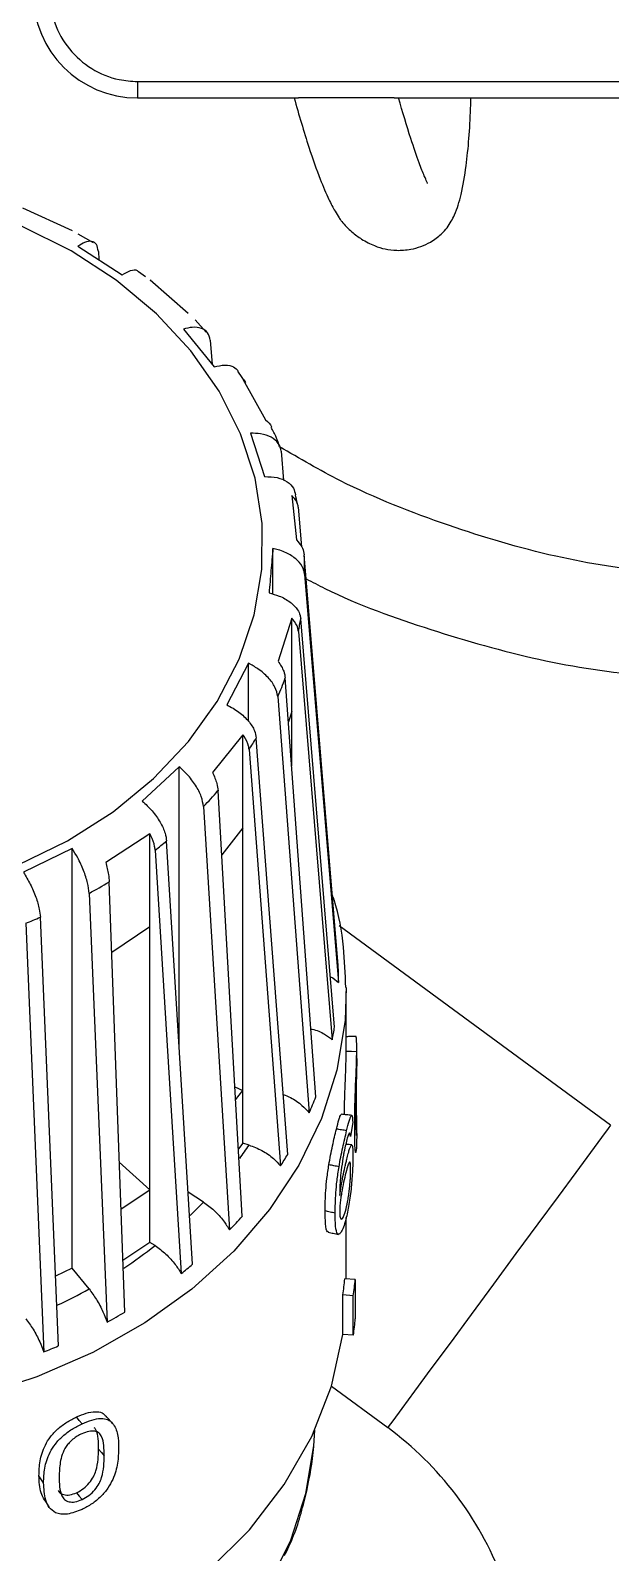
# Model space of a CAD drawing. Extents: x 150 to 4150, y 50 to 2920.
# Drawn here: x 898 to 967.4, y 1473.3 to 1655.8 of the extents above; entities that cross this region are included whole.
import ezdxf

# ---------------------------------------------------------------- set-up
doc = ezdxf.new("R2010")
doc.units = 0
doc.header["$LTSCALE"] = 10
doc.linetypes.add('SLD-KATı', pattern=[0])
doc.layers.get('0').update_dxf_attribs({"linetype": 'CONTINUOUS'})

msp = doc.modelspace()

# ---------------------------------------------------------------- linework, layer by layer
at = {"color": 7, "linetype": 'SLD-KATı'}
for p, q in [((910.78, 1649.64), (1130.78, 1649.64)), ((910.78, 1649.64), (910.78, 1647.67)), ((910.78, 1647.67), (930.05, 1647.67)), ((941.51, 1647.67), (930.05, 1647.67)), ((941.51, 1647.67), (984.52, 1647.67)), ((896.99, 1634.49), (902.96, 1631.78)), ((905.52, 1630.3), (903.69, 1631.32)), ((903.65, 1629.91), (908.95, 1626.48)), ((906.09, 1629.28), (906.14, 1628.3)), ((911.72, 1626.23), (910.88, 1626.82)), ((912.29, 1625.86), (916.84, 1621.85)), ((919.01, 1619.58), (917.69, 1621.06)), ((916.27, 1619.97), (919.94, 1615.43)), ((919.49, 1618.64), (919.7, 1615.73)), ((923.76, 1613.51), (922.79, 1614.91)), ((923.4, 1613.97), (926.09, 1609.08)), ((924.31, 1607.48), (926, 1602.28)), ((928, 1605.31), (928.28, 1601.83)), ((929.24, 1600), (929.81, 1594.7)), ((930.02, 1598.6), (930.41, 1593.85)), ((926.99, 1588.19), (926.99, 1593.67)), ((934.82, 1543.68), (930.74, 1592.92)), ((930.78, 1590.58), (934.83, 1541.64)), ((929.24, 1585.31), (927.62, 1580.14)), ((929.24, 1574.14), (929.24, 1585.31)), ((930.04, 1583.72), (934.1, 1534.78)), ((934.37, 1536.3), (930.32, 1585.23)), ((924.05, 1579.9), (921.48, 1574.92)), ((924.05, 1572.98), (924.05, 1579.9)), ((932.14, 1527.95), (928.47, 1578.14)), ((927.57, 1575.91), (931.34, 1526.01)), ((929.24, 1574.14), (928.85, 1572.88)), ((929.24, 1567.6), (929.24, 1574.14)), ((923.39, 1571.34), (919.75, 1566.82)), ((923.39, 1560.17), (923.39, 1571.34)), ((928.77, 1521.03), (925, 1570.93)), ((924.14, 1569.56), (927.91, 1519.65)), ((915.77, 1567.5), (911.34, 1563.39)), ((915.77, 1534.05), (915.77, 1567.5)), ((923.33, 1513.63), (920.42, 1564.63)), ((918.68, 1562.72), (921.8, 1511.97)), ((923.39, 1560.17), (920.86, 1556.95)), ((923.39, 1528.68), (923.39, 1560.17)), ((912.27, 1559.46), (906.97, 1556.04)), ((912.27, 1548.29), (912.27, 1559.46)), ((917.38, 1507.86), (914.26, 1558.61)), ((902.96, 1557.7), (897.12, 1554.85)), ((902.96, 1507.4), (902.96, 1557.7)), ((912.89, 1557.51), (916.01, 1506.75)), ((909.25, 1502.13), (907.39, 1553.71)), ((904.98, 1552.31), (907.14, 1500.92)), ((901.3, 1498.07), (899.14, 1549.46)), ((897.39, 1548.74), (899.56, 1497.34)), ((912.27, 1548.29), (907.7, 1545.24)), ((912.27, 1516.79), (912.27, 1548.29)), ((967.42, 1524.52), (934.94, 1548.44)), ((935.78, 1541.03), (935.63, 1537.08)), ((935.78, 1533.7), (935.78, 1540.55)), ((935.78, 1533.35), (935.78, 1533.7)), ((937.03, 1532.51), (937.03, 1533.74)), ((937.03, 1532.51), (937.03, 1532.16)), ((922.45, 1529.12), (923.39, 1528.68)), ((922.53, 1527.58), (923.39, 1528.68)), ((923.39, 1522.38), (923.39, 1528.68)), ((936.55, 1524.9), (936.27, 1523.16)), ((937.03, 1523.49), (937.03, 1524.72)), ((937.03, 1523.53), (937.03, 1523.1)), ((923.39, 1522.38), (922.87, 1521.71)), ((924.13, 1522.15), (923.39, 1522.38)), ((908.6, 1520.11), (912.27, 1516.79)), ((908.81, 1514.49), (912.27, 1516.79)), ((912.27, 1510.49), (912.27, 1516.79)), ((918.68, 1515.31), (916.85, 1516.5)), ((935.78, 1506.11), (935.78, 1513.45)), ((912.27, 1510.49), (909.03, 1508.33)), ((912.88, 1510.1), (912.27, 1510.49)), ((902.96, 1507.4), (900.95, 1506.42)), ((904.98, 1504.91), (902.96, 1507.4)), ((936.85, 1506.05), (935.61, 1506.12)), ((936.85, 1506.05), (936.85, 1501.33)), ((935.38, 1499.46), (935.38, 1504.19)), ((936.62, 1504.08), (935.38, 1504.19)), ((936.62, 1499.36), (936.62, 1504.08)), ((936.62, 1499.36), (935.38, 1499.46)), ((934, 1493.25), (940.74, 1488.28)), ((931.89, 1486.09), (932.01, 1487.99)), ((899.53, 1481.65), (898.97, 1482.52))]:
    msp.add_line(p, q, dxfattribs=at)
at = {"color": 7, "linetype": 'SLD-KATı', "flags": 128}
for points in [[(925.67, 1591.15), (925.7, 1596.64), (924.85, 1602.08), (923.12, 1607.4), (920.55, 1612.52), (917.18, 1617.34), (913.05, 1621.79), (908.24, 1625.81), (902.82, 1629.33), (896.87, 1632.29), (890.49, 1634.65), (883.78, 1636.37), (876.84, 1637.42), (869.8, 1637.79), (862.74, 1637.47), (855.79, 1636.47), (849.06, 1634.8), (842.66, 1632.49), (836.67, 1629.57), (831.21, 1626.09), (826.35, 1622.11), (822.17, 1617.68), (818.73, 1612.89), (816.1, 1607.8), (814.31, 1602.49), (813.39, 1597.05), (813.36, 1591.56), (814.21, 1586.11), (815.94, 1580.79), (818.51, 1575.68), (821.88, 1570.86), (826.01, 1566.4), (830.82, 1562.38), (836.25, 1558.87), (842.19, 1555.91), (848.57, 1553.55), (855.28, 1551.83), (862.22, 1550.77), (869.27, 1550.4), (876.32, 1550.72), (883.27, 1551.72), (890, 1553.39), (896.4, 1555.71), (902.39, 1558.63), (907.85, 1562.1), (912.71, 1566.09), (916.89, 1570.51), (920.33, 1575.31), (922.96, 1580.4), (924.75, 1585.71), (925.67, 1591.15)], [(937.03, 1533.34), (936.4, 1533.35), (935.78, 1533.35)], [(900.68, 1459.7), (907.06, 1462.72), (913.46, 1466.6), (919.2, 1471.06), (924.19, 1476.04), (928.36, 1481.45), (931.64, 1487.21), (934, 1493.25), (935.38, 1499.46)], [(904.13, 1488.73), (903.81, 1489.14), (903.49, 1489.56)], [(906.1, 1485.71), (906.45, 1485.31), (906.79, 1484.91)], [(903.49, 1480.48), (903.81, 1480.07), (904.13, 1479.65)]]:
    msp.add_lwpolyline(points, dxfattribs=at)
at = {"color": 8, "linetype": 'SLD-KATı', "flags": 128}
for points in [[(935.63, 1537.08), (934.66, 1531.14), (932.82, 1525.33), (930.11, 1519.73), (926.59, 1514.41), (922.3, 1509.44), (917.29, 1504.89), (911.64, 1500.83), (905.42, 1497.3), (898.71, 1494.36), (891.61, 1492.04), (884.2, 1490.38), (876.61, 1489.39), (868.91, 1489.1), (861.22, 1489.5), (853.65, 1490.6), (846.29, 1492.37), (839.24, 1494.79), (832.61, 1497.83), (826.47, 1501.45), (820.92, 1505.59), (816.02, 1510.21), (811.85, 1515.24), (808.46, 1520.61), (805.89, 1526.26), (804.18, 1532.09), (803.36, 1538.04), (803.28, 1540.17)], [(967.42, 1524.52), (967.15, 1524.15), (966.34, 1523.05), (965.03, 1521.27), (963.27, 1518.88), (961.14, 1515.99), (958.72, 1512.69), (956.1, 1509.14), (953.41, 1505.48), (950.74, 1501.86), (948.21, 1498.42), (945.92, 1495.31), (943.96, 1492.65), (942.42, 1490.56), (941.36, 1489.11), (940.81, 1488.37), (940.74, 1488.28)], [(813.21, 1468.32), (813.69, 1467.56), (817.41, 1462.58), (821.85, 1457.98), (826.96, 1453.82), (832.68, 1450.16), (838.9, 1447.05), (845.56, 1444.54), (852.56, 1442.65), (859.79, 1441.42), (867.16, 1440.86), (874.57, 1440.98), (881.9, 1441.79), (889.06, 1443.26), (895.94, 1445.37), (902.46, 1448.11), (908.51, 1451.42), (914.01, 1455.27), (918.89, 1459.59), (923.08, 1464.34), (926.52, 1469.43), (929.15, 1474.81), (930.95, 1480.38), (931.89, 1486.09)]]:
    msp.add_lwpolyline(points, dxfattribs=at)
at = {"color": 7, "linetype": 'SLD-KATı'}
for centre, radius, start, end in [((910.78, 1660.17), 12.5, 180, 270), ((893.06, 1591.02), 37.73, 12.2422, 13.9366), ((893.82, 1591.11), 36.97, 359.1755, 2.8001), ((893.22, 1591.18), 37.58, 348.5411, 350.8927), ((890.73, 1591.92), 40.18, 336.5141, 339.9436), ((887.08, 1593.81), 44.28, 326.7949, 328.8995), ((882.82, 1597.08), 49.66, 316.2263, 319.2049), ((878.56, 1601.62), 55.9, 307.8862, 309.6892), ((874.74, 1607.2), 62.66, 298.8519, 301.4015), ((871.99, 1612.79), 68.9, 291.636, 293.2035), ((895.36, 1542.39), 39.48, 358.9195, 1.8766), ((894.64, 1542.49), 40.21, 348.9463, 351.1424), ((891.93, 1543.33), 43.05, 336.2768, 339.07), ((888.63, 1545.02), 46.76, 327.1451, 329.1354), ((883.35, 1549.07), 53.43, 316.0248, 318.4424), ((879.23, 1553.51), 59.49, 308.1932, 309.8851), ((895.59, 1509.85), 40.19, 351.8999, 354.6755), ((895.83, 1509.88), 41.2, 351.9075, 354.6662), ((874.85, 1559.96), 67.29, 298.6761, 300.7488), ((895.84, 1505.16), 41.2, 351.9074, 354.6663), ((872.27, 1565.22), 73.15, 291.9027, 293.3775), ((917.03, 1456.07), 40, 20.8163, 53.6396)]:
    msp.add_arc(centre, radius, start, end, dxfattribs=at)
at = {"color": 8, "linetype": 'SLD-KATı'}
for centre, radius, start, end in [((886.23, 1546.96), 45.3, 324.2991, 326.7896), ((883.57, 1548.85), 48.56, 313.6469, 316.3058), ((877.08, 1556.15), 58.33, 303.3208, 307.8642), ((873.48, 1562.09), 65.29, 295.058, 298.8413)]:
    msp.add_arc(centre, radius, start, end, dxfattribs=at)
at = {"color": 7, "linetype": 'SLD-KATı'}
for points, knots in [([(900.31, 1660.17), (900.42, 1658.98), (900.65, 1656.59), (902.47, 1653.42), (905.17, 1651.04), (908.12, 1649.81), (910.04, 1649.68), (910.78, 1649.64)], [0, 0, 0, 0, 0.21762, 0.435298, 0.651939, 0.865735, 1, 1, 1, 1]), ([(929.53, 1647.67), (930.11, 1645.64), (931.14, 1642.09), (932.54, 1638.14), (933.58, 1635.68), (934.32, 1634.25), (934.78, 1633.5), (935.01, 1633.16), (935.13, 1633), (935.55, 1632.46), (936.39, 1631.61), (937.74, 1630.62), (939.51, 1629.73), (941.28, 1629.32), (943.75, 1629.48), (945.71, 1630.19), (947.19, 1631.31), (948.09, 1632.37), (948.9, 1633.84), (949.62, 1636.2), (950.29, 1640.34), (950.62, 1644.22), (950.69, 1647.26), (950.7, 1647.67)], [0, 0, 0, 0, 0.108329, 0.189746, 0.249935, 0.291742, 0.316188, 0.32201, 0.323784, 0.326778, 0.354639, 0.37977, 0.413001, 0.469108, 0.49943, 0.542062, 0.5721, 0.598652, 0.652031, 0.727466, 0.818486, 0.975387, 1, 1, 1, 1]), ([(930.98, 1590.03), (931.73, 1589.64), (936.48, 1587.13), (945.82, 1583.85), (958.7, 1580.12), (970.63, 1578.29), (981.03, 1578), (988.73, 1578.73), (994.79, 1579.98), (999.52, 1581.4), (1003.93, 1583.17), (1008.36, 1585.46), (1013.04, 1588.55), (1018.09, 1592.98), (1023.21, 1599.11), (1027.93, 1607.38), (1031.22, 1616.66), (1033.22, 1626.52), (1034.21, 1636.73), (1034.04, 1644.04), (1033.95, 1647.96)], [0, 0, 0, 0, 0.016945, 0.108349, 0.198661, 0.28721, 0.350656, 0.407586, 0.442217, 0.474386, 0.506262, 0.536592, 0.573479, 0.617303, 0.668833, 0.729571, 0.802065, 0.858849, 0.924204, 1, 1, 1, 1]), ([(945.51, 1637.41), (945.51, 1637.41), (945.57, 1637.39), (945.4, 1637.65), (945.12, 1638.33), (944.45, 1639.98), (943.43, 1642.97), (942.53, 1645.97), (942.03, 1647.67)], [0, 0, 0, 0, 0.003523, 0.098166, 0.23723, 0.426659, 0.676061, 1, 1, 1, 1]), ([(1021.47, 1647.38), (1021.55, 1643.35), (1021.7, 1636.07), (1020.52, 1626.21), (1018.62, 1618.38), (1016.23, 1612.24), (1013.58, 1607.46), (1010.52, 1603.31), (1007.12, 1599.87), (1003.58, 1597.23), (1000.67, 1595.53), (997.44, 1593.98), (993.27, 1592.47), (987.51, 1591.18), (980.66, 1590.53), (971.61, 1590.77), (960.47, 1592.52), (947.77, 1596.34), (936.64, 1600.68), (930.2, 1604.44), (927.8, 1605.84)], [0, 0, 0, 0, 0.086092, 0.155678, 0.212286, 0.258779, 0.297566, 0.330435, 0.371172, 0.403526, 0.42822, 0.446237, 0.483851, 0.527687, 0.578946, 0.638681, 0.731761, 0.832356, 0.937496, 1, 1, 1, 1]), ([(906.09, 1629.28), (906.03, 1629.59), (905.93, 1630.19), (905.32, 1630.54), (904.54, 1630.45), (903.92, 1630.08), (903.65, 1629.91)], [0, 0, 0, 0, 0.2637553, 0.5275927, 0.7916282, 1, 1, 1, 1]), ([(908.95, 1626.48), (909.29, 1626.67), (909.96, 1627.06), (910.63, 1627.12), (910.84, 1626.89), (910.89, 1626.83)], [0, 0, 0, 0, 0.429461, 0.85913, 1, 1, 1, 1]), ([(912.41, 1625.75), (912.4, 1625.76), (912.38, 1625.82), (912.32, 1625.84), (912.29, 1625.86)], [0, 0, 0, 0, 0.25618, 1, 1, 1, 1]), ([(919.49, 1618.64), (919.42, 1618.96), (919.27, 1619.59), (918.48, 1620.11), (917.44, 1620.25), (916.63, 1620.05), (916.27, 1619.97)], [0, 0, 0, 0, 0.26376, 0.527581, 0.791613, 1, 1, 1, 1]), ([(919.94, 1615.43), (920.39, 1615.53), (921.29, 1615.73), (922.31, 1615.53), (922.67, 1615.12), (922.83, 1614.94)], [0, 0, 0, 0, 0.356424, 0.712988, 1, 1, 1, 1]), ([(923.76, 1613.52), (923.7, 1613.65), (923.62, 1613.83), (923.45, 1613.94), (923.4, 1613.97)], [0, 0, 0, 0, 0.718283, 1, 1, 1, 1]), ([(928, 1605.31), (927.92, 1605.64), (927.75, 1606.31), (926.84, 1607.04), (925.65, 1607.45), (924.72, 1607.47), (924.31, 1607.48)], [0, 0, 0, 0, 0.263749, 0.52759, 0.791622, 1, 1, 1, 1]), ([(926.09, 1609.08), (926.41, 1608.82), (926.74, 1608.55), (926.84, 1608.2), (926.84, 1608.19)], [0, 0, 0, 0, 0.957899, 1, 1, 1, 1]), ([(927.8, 1605.84), (927.68, 1606.23), (927.42, 1607.03), (927, 1607.77), (926.78, 1608.16)], [0, 0, 0, 0, 0.481024, 1, 1, 1, 1]), ([(926, 1602.28), (926.52, 1602.26), (927.55, 1602.23), (928.76, 1601.71), (929.5, 1600.98), (929.63, 1600.37), (929.68, 1600.11)], [0, 0, 0, 0, 0.264596, 0.529287, 0.793681, 1, 1, 1, 1]), ([(930.02, 1598.6), (930.01, 1598.73), (929.94, 1599.2), (929.63, 1599.67), (929.29, 1599.96), (929.24, 1600)], [0, 0, 0, 0, 0.242333, 0.882133, 1, 1, 1, 1]), ([(929.81, 1594.7), (930.1, 1594.37), (930.59, 1593.79), (930.7, 1593.17), (930.74, 1592.92)], [0, 0, 0, 0, 0.583353, 1, 1, 1, 1]), ([(926.99, 1593.67), (926.92, 1592.79), (926.76, 1591.02), (926.61, 1589.22), (926.53, 1588.33)], [0, 0, 0, 0, 0.500006, 1, 1, 1, 1]), ([(930.78, 1590.58), (930.76, 1590.72), (930.69, 1591.21), (930.21, 1592.04), (929.13, 1592.93), (927.96, 1593.44), (927.21, 1593.62), (926.99, 1593.67)], [0, 0, 0, 0, 0.102994, 0.366811, 0.630616, 0.894685, 1, 1, 1, 1]), ([(926.53, 1588.33), (926.94, 1588.22), (927.88, 1587.97), (929.12, 1587.27), (929.91, 1586.44), (930.25, 1585.73), (930.3, 1585.37), (930.32, 1585.23)], [0, 0, 0, 0, 0.20289, 0.467553, 0.731798, 0.897067, 1, 1, 1, 1]), ([(930.04, 1583.72), (930.02, 1583.85), (929.95, 1584.34), (929.64, 1584.88), (929.29, 1585.26), (929.24, 1585.31)], [0, 0, 0, 0, 0.242333, 0.882116, 1, 1, 1, 1]), ([(927.62, 1580.14), (927.88, 1579.74), (928.33, 1579.04), (928.43, 1578.4), (928.47, 1578.14)], [0, 0, 0, 0, 0.58338, 1, 1, 1, 1]), ([(927.57, 1575.91), (927.5, 1576.28), (927.34, 1577.03), (926.47, 1578.21), (925.33, 1579.21), (924.44, 1579.69), (924.05, 1579.9)], [0, 0, 0, 0, 0.26376, 0.527596, 0.791622, 1, 1, 1, 1]), ([(921.48, 1574.92), (921.97, 1574.65), (922.97, 1574.1), (924.12, 1572.99), (924.83, 1571.89), (924.95, 1571.22), (925, 1570.93)], [0, 0, 0, 0, 0.264606, 0.529305, 0.793682, 1, 1, 1, 1]), ([(924.14, 1569.56), (924.12, 1569.69), (924.06, 1570.2), (923.77, 1570.82), (923.44, 1571.27), (923.39, 1571.34)], [0, 0, 0, 0, 0.242325, 0.882085, 1, 1, 1, 1]), ([(918.68, 1562.72), (918.62, 1563.11), (918.49, 1563.9), (917.77, 1565.28), (916.83, 1566.53), (916.09, 1567.21), (915.77, 1567.5)], [0, 0, 0, 0, 0.263766, 0.527584, 0.791622, 1, 1, 1, 1]), ([(919.75, 1566.82), (919.96, 1566.36), (920.31, 1565.56), (920.39, 1564.9), (920.42, 1564.63)], [0, 0, 0, 0, 0.5833815, 1, 1, 1, 1]), ([(911.34, 1563.39), (911.75, 1563.01), (912.57, 1562.24), (913.53, 1560.86), (914.12, 1559.6), (914.22, 1558.91), (914.26, 1558.61)], [0, 0, 0, 0, 0.264583, 0.529287, 0.793664, 1, 1, 1, 1]), ([(912.89, 1557.51), (912.87, 1557.65), (912.82, 1558.17), (912.58, 1558.85), (912.31, 1559.38), (912.27, 1559.46)], [0, 0, 0, 0, 0.242325, 0.882097, 1, 1, 1, 1]), ([(904.98, 1552.31), (904.94, 1552.72), (904.85, 1553.54), (904.35, 1555.06), (903.69, 1556.51), (903.18, 1557.34), (902.96, 1557.7)], [0, 0, 0, 0, 0.263763, 0.527594, 0.791619, 1, 1, 1, 1]), ([(897.12, 1554.85), (897.4, 1554.38), (897.97, 1553.44), (898.63, 1551.87), (899.04, 1550.49), (899.11, 1549.78), (899.14, 1549.46)], [0, 0, 0, 0, 0.264586, 0.529288, 0.793663, 1, 1, 1, 1]), ([(906.97, 1556.04), (907.1, 1555.53), (907.32, 1554.67), (907.37, 1553.99), (907.39, 1553.71)], [0, 0, 0, 0, 0.583364, 1, 1, 1, 1]), ([(935.72, 1541.05), (935.66, 1542.66), (935.53, 1546.18), (934.9, 1549.9), (934.19, 1551.94), (934.12, 1552.14)], [0, 0, 0, 0, 0.4309611, 0.9446699, 1, 1, 1, 1]), ([(933.87, 1542.32), (933.88, 1542.32), (934.29, 1542.16), (934.56, 1541.9), (934.83, 1541.64)], [0, 0, 0, 0, 0.02575, 1, 1, 1, 1]), ([(931.55, 1536.06), (931.6, 1536.05), (932.2, 1535.96), (933.15, 1535.52), (933.81, 1535.01), (934.1, 1534.78)], [0, 0, 0, 0, 0.048445, 0.576928, 1, 1, 1, 1]), ([(936.96, 1535.18), (936.75, 1535.17), (936.36, 1535.16), (935.97, 1535.14), (935.78, 1535.14)], [0, 0, 0, 0, 0.528945, 1, 1, 1, 1]), ([(937.03, 1533.34), (937.03, 1533.68), (937.03, 1534.36), (937, 1535.04), (936.97, 1535.12), (936.96, 1535.16)], [0, 0, 0, 0, 0.34431, 0.687406, 1, 1, 1, 1]), ([(935.55, 1525.8), (935.55, 1525.89), (935.56, 1526.59), (935.59, 1527.83), (935.65, 1529.52), (935.71, 1530.9), (935.76, 1532.24), (935.77, 1532.98), (935.78, 1533.35)], [0, 0, 0, 0, 0.048005, 0.365423, 0.524281, 0.682742, 0.841203, 1, 1, 1, 1]), ([(936.79, 1524.15), (936.79, 1524.74), (936.79, 1525.93), (936.84, 1527.75), (936.9, 1529.47), (936.96, 1530.86), (937.01, 1532.22), (937.02, 1532.97), (937.03, 1533.34)], [0, 0, 0, 0, 0.248915, 0.497495, 0.622365, 0.747569, 0.873482, 1, 1, 1, 1]), ([(937.03, 1532.16), (937.03, 1532.07), (937.03, 1531.91), (937.02, 1531.54), (937.01, 1531.04), (936.99, 1530.4), (936.98, 1529.98), (936.98, 1529.78)], [0, 0, 0, 0, 0.125736, 0.251389, 0.50175, 0.751285, 1, 1, 1, 1]), ([(936.98, 1529.78), (936.97, 1529.37), (936.95, 1528.56), (936.93, 1527.22), (936.93, 1526.36), (936.93, 1525.78)], [0, 0, 0, 0, 0.2499094, 0.5000128, 1, 1, 1, 1]), ([(937.03, 1524.27), (937.03, 1524.55), (937.03, 1525.11), (937.02, 1526.12), (937, 1527.1), (936.98, 1528.78), (936.98, 1529.83), (936.98, 1530.66)], [0, 0, 0, 0, 0.126228, 0.251964, 0.377149, 0.50197, 1, 1, 1, 1]), ([(928.23, 1528.21), (928.53, 1528.1), (929.34, 1527.78), (930.45, 1526.98), (931.07, 1526.31), (931.34, 1526.01)], [0, 0, 0, 0, 0.2398188, 0.6605462, 1, 1, 1, 1]), ([(934.6, 1524.06), (934.7, 1524.47), (934.86, 1525.09), (935.02, 1525.6), (935.12, 1525.81), (935.16, 1525.82), (935.18, 1525.82)], [0, 0, 0, 0, 0.414633, 0.623721, 0.830354, 1, 1, 1, 1]), ([(936.43, 1525.71), (936.22, 1525.73), (935.8, 1525.77), (935.39, 1525.82), (935.18, 1525.84)], [0, 0, 0, 0, 0.49996, 1, 1, 1, 1]), ([(935.82, 1523.87), (935.93, 1524.29), (936.09, 1524.93), (936.26, 1525.45), (936.36, 1525.68), (936.44, 1525.73), (936.52, 1525.58), (936.54, 1525.17), (936.55, 1524.9)], [0, 0, 0, 0, 0.2517227, 0.3782034, 0.5030009, 0.6269045, 0.7524563, 1, 1, 1, 1]), ([(936.93, 1525.78), (936.93, 1524.97), (936.93, 1523.95), (936.97, 1523.26), (936.99, 1523.28), (937.02, 1523.56), (937.02, 1524.03), (937.03, 1524.27)], [0, 0, 0, 0, 0.497976, 0.622795, 0.747991, 0.873717, 1, 1, 1, 1]), ([(933.7, 1519.79), (933.76, 1520.17), (933.9, 1520.93), (934.21, 1522.46), (934.44, 1523.42), (934.6, 1524.06)], [0, 0, 0, 0, 0.2506583, 0.5011704, 1, 1, 1, 1]), ([(935.82, 1523.87), (935.62, 1523.9), (935.21, 1523.97), (934.8, 1524.03), (934.6, 1524.06)], [0, 0, 0, 0, 0.499963, 1, 1, 1, 1]), ([(934.91, 1519.55), (934.98, 1519.93), (935.11, 1520.7), (935.43, 1522.25), (935.67, 1523.22), (935.82, 1523.87)], [0, 0, 0, 0, 0.2493699, 0.4996493, 1, 1, 1, 1]), ([(936.15, 1523.62), (936.1, 1523.55), (936.01, 1523.4), (935.87, 1522.87), (935.8, 1522.6)], [0, 0, 0, 0, 0.498565, 1, 1, 1, 1]), ([(936.27, 1523.16), (936.26, 1523.29), (936.23, 1523.55), (936.18, 1523.59), (936.15, 1523.62)], [0, 0, 0, 0, 0.500071, 1, 1, 1, 1]), ([(936.9, 1521.24), (936.88, 1521.32), (936.84, 1521.47), (936.8, 1522.43), (936.79, 1523.47), (936.79, 1524.15)], [0, 0, 0, 0, 0.2503691, 0.500481, 1, 1, 1, 1]), ([(924.13, 1522.15), (924.66, 1521.95), (925.7, 1521.55), (927.03, 1520.63), (927.64, 1519.96), (927.91, 1519.65)], [0, 0, 0, 0, 0.3570646, 0.7141404, 1, 1, 1, 1]), ([(935.8, 1522.6), (935.74, 1522.35), (935.65, 1521.97), (935.52, 1521.4), (935.47, 1521.09), (935.44, 1520.94)], [0, 0, 0, 0, 0.5000337, 0.7501855, 1, 1, 1, 1]), ([(936.44, 1522.17), (936.23, 1522.19), (935.99, 1522.22), (935.75, 1522.24), (935.72, 1522.25)], [0, 0, 0, 0, 0.859965, 1, 1, 1, 1]), ([(935.84, 1520.45), (935.9, 1520.69), (936.03, 1521.18), (936.18, 1521.72), (936.31, 1522.05), (936.42, 1522.2), (936.49, 1522.15), (936.56, 1521.82), (936.57, 1521.25), (936.58, 1520.88)], [0, 0, 0, 0, 0.126304, 0.252376, 0.376773, 0.503367, 0.628167, 0.752551, 1, 1, 1, 1]), ([(937.03, 1523.1), (937.02, 1522.6), (937, 1521.85), (936.95, 1521.41), (936.92, 1521.27), (936.91, 1521.25), (936.9, 1521.24)], [0, 0, 0, 0, 0.500331, 0.750432, 0.875338, 1, 1, 1, 1]), ([(935.44, 1520.94), (935.36, 1520.46), (935.2, 1519.48), (935.01, 1517.72), (934.99, 1516.75), (934.99, 1516.1)], [0, 0, 0, 0, 0.250909, 0.500969, 1, 1, 1, 1]), ([(934.99, 1516.1), (935.04, 1516.48), (935.16, 1517.22), (935.38, 1518.39), (935.58, 1519.31), (935.73, 1519.99), (935.81, 1520.29), (935.84, 1520.45)], [0, 0, 0, 0, 0.2485219, 0.4979181, 0.7484561, 0.8741603, 1, 1, 1, 1]), ([(936.3, 1519.22), (936.3, 1519.48), (936.29, 1519.88), (936.23, 1520.11), (936.17, 1520.14), (936.09, 1520.02), (935.95, 1519.66), (935.82, 1519.17), (935.73, 1518.84)], [0, 0, 0, 0, 0.24772, 0.3752767, 0.4969414, 0.622771, 0.74816, 1, 1, 1, 1]), ([(936.58, 1520.88), (936.57, 1520.39), (936.55, 1519.41), (936.44, 1517.72), (936.29, 1516.32), (936.1, 1514.92), (935.91, 1514.04), (935.78, 1513.45)], [0, 0, 0, 0, 0.248005, 0.496759, 0.622255, 0.748277, 1, 1, 1, 1]), ([(933.24, 1514.25), (933.25, 1515.03), (933.27, 1516.2), (933.45, 1518.12), (933.61, 1519.24), (933.7, 1519.79)], [0, 0, 0, 0, 0.500171, 0.750344, 1, 1, 1, 1]), ([(934.91, 1519.55), (934.71, 1519.59), (934.3, 1519.67), (933.9, 1519.75), (933.7, 1519.79)], [0, 0, 0, 0, 0.500009, 1, 1, 1, 1]), ([(934.44, 1513.98), (934.46, 1514.76), (934.48, 1515.93), (934.65, 1517.87), (934.82, 1518.99), (934.91, 1519.55)], [0, 0, 0, 0, 0.49938, 0.749528, 1, 1, 1, 1]), ([(935.73, 1518.84), (935.64, 1518.47), (935.46, 1517.74), (935.25, 1516.62), (935.11, 1515.76), (935.01, 1514.95), (935, 1514.49), (934.99, 1514.18)], [0, 0, 0, 0, 0.251956, 0.502458, 0.626286, 0.752318, 1, 1, 1, 1]), ([(935.75, 1514.49), (935.84, 1514.87), (935.96, 1515.44), (936.1, 1516.34), (936.18, 1517.02), (936.24, 1517.67), (936.29, 1518.46), (936.3, 1518.92), (936.3, 1519.22)], [0, 0, 0, 0, 0.251502, 0.376411, 0.502702, 0.627596, 0.752047, 1, 1, 1, 1]), ([(918.68, 1515.31), (919.11, 1515), (919.97, 1514.37), (921.07, 1513.15), (921.57, 1512.34), (921.8, 1511.97)], [0, 0, 0, 0, 0.35626, 0.712542, 1, 1, 1, 1]), ([(934.99, 1514.18), (935, 1513.92), (935.02, 1513.41), (935.17, 1513.21), (935.33, 1513.33), (935.51, 1513.66), (935.65, 1514.16), (935.75, 1514.49)], [0, 0, 0, 0, 0.2485041, 0.4967458, 0.6234116, 0.7482106, 1, 1, 1, 1]), ([(933.63, 1511.74), (933.59, 1511.74), (933.41, 1511.73), (933.27, 1512.65), (933.25, 1513.72), (933.24, 1514.25)], [0, 0, 0, 0, 0.104347, 0.551196, 1, 1, 1, 1]), ([(934.44, 1513.98), (934.24, 1514.03), (933.84, 1514.12), (933.44, 1514.21), (933.24, 1514.25)], [0, 0, 0, 0, 0.50001, 1, 1, 1, 1]), ([(935.78, 1513.45), (935.69, 1513.12), (935.51, 1512.45), (935.22, 1511.77), (934.95, 1511.43), (934.65, 1511.45), (934.47, 1512.35), (934.45, 1513.44), (934.44, 1513.98)], [0, 0, 0, 0, 0.126521, 0.252677, 0.378299, 0.503277, 0.751337, 1, 1, 1, 1]), ([(933.62, 1511.7), (933.82, 1511.66), (934.22, 1511.57), (934.63, 1511.49), (934.83, 1511.45)], [0, 0, 0, 0, 0.500011, 1, 1, 1, 1]), ([(912.88, 1510.1), (913.32, 1509.78), (914.18, 1509.15), (915.28, 1507.93), (915.79, 1507.12), (916.01, 1506.75)], [0, 0, 0, 0, 0.357055, 0.714121, 1, 1, 1, 1]), ([(904.98, 1504.91), (905.28, 1504.5), (905.87, 1503.69), (906.63, 1502.25), (906.98, 1501.33), (907.14, 1500.92)], [0, 0, 0, 0, 0.356271, 0.712549, 1, 1, 1, 1]), ([(897.39, 1501.34), (897.69, 1500.93), (898.29, 1500.12), (899.05, 1498.68), (899.4, 1497.75), (899.56, 1497.34)], [0, 0, 0, 0, 0.357054, 0.714132, 1, 1, 1, 1]), ([(898.97, 1482.52), (899, 1483.1), (899.04, 1484.26), (899.5, 1485.86), (900.31, 1487.18), (901.2, 1488.14), (902.31, 1488.97), (903.1, 1489.36), (903.49, 1489.56)], [0, 0, 0, 0, 0.250528, 0.500418, 0.625482, 0.750232, 0.874978, 1, 1, 1, 1]), ([(903.49, 1489.56), (903.88, 1489.72), (904.66, 1490.05), (905.73, 1490.24), (906.56, 1490.12), (906.87, 1489.79), (907.01, 1489.64)], [0, 0, 0, 0, 0.2579697, 0.5156849, 0.772914, 1, 1, 1, 1]), ([(904.13, 1488.73), (904.53, 1488.89), (905.32, 1489.23), (906.41, 1489.43), (907.28, 1489.3), (907.99, 1488.64), (908.49, 1487.52), (908.51, 1486.39), (908.52, 1485.82)], [0, 0, 0, 0, 0.126503, 0.252555, 0.377657, 0.502455, 0.75111, 1, 1, 1, 1]), ([(907.74, 1488.83), (907.62, 1488.97), (907.38, 1489.24), (907.14, 1489.52), (907.02, 1489.65)], [0, 0, 0, 0, 0.499991, 1, 1, 1, 1]), ([(899.53, 1481.65), (899.55, 1482.23), (899.6, 1483.39), (900.07, 1484.99), (900.89, 1486.32), (901.8, 1487.29), (902.93, 1488.13), (903.73, 1488.53), (904.13, 1488.73)], [0, 0, 0, 0, 0.248921, 0.497499, 0.622365, 0.747572, 0.873486, 1, 1, 1, 1]), ([(904.11, 1487.55), (904.02, 1487.51), (903.84, 1487.42), (903.48, 1487.21), (903.04, 1486.9), (902.58, 1486.47), (902.34, 1486.17), (902.22, 1486.01)], [0, 0, 0, 0, 0.125756, 0.251388, 0.50174, 0.751277, 1, 1, 1, 1]), ([(906.79, 1484.91), (906.78, 1485.73), (906.77, 1486.76), (906.21, 1487.66), (905.69, 1487.88), (904.97, 1487.89), (904.4, 1487.66), (904.11, 1487.55)], [0, 0, 0, 0, 0.497956, 0.622759, 0.747961, 0.873668, 1, 1, 1, 1]), ([(906.1, 1485.71), (906.12, 1486.56), (906.14, 1487.54), (905.67, 1488.19), (905.6, 1488.27)], [0, 0, 0, 0, 0.864444, 1, 1, 1, 1]), ([(902.22, 1486.01), (902.05, 1485.69), (901.71, 1485.04), (901.45, 1483.82), (901.41, 1482.97), (901.39, 1482.4)], [0, 0, 0, 0, 0.249908, 0.500018, 1, 1, 1, 1]), ([(903.49, 1480.48), (903.77, 1480.64), (904.33, 1480.94), (905.02, 1481.65), (905.55, 1482.39), (906.07, 1483.84), (906.09, 1484.88), (906.1, 1485.71)], [0, 0, 0, 0, 0.1246223, 0.2493611, 0.3742932, 0.4994633, 1, 1, 1, 1]), ([(908.52, 1485.82), (908.5, 1485.24), (908.46, 1484.07), (908.03, 1482.42), (907.26, 1481.02), (906.41, 1479.98), (905.32, 1479.09), (904.53, 1478.69), (904.13, 1478.48)], [0, 0, 0, 0, 0.248898, 0.49748, 0.622311, 0.747532, 0.873473, 1, 1, 1, 1]), ([(928.37, 1472.94), (928.55, 1473.3), (929.62, 1475.38), (930.78, 1479.28), (931.62, 1483.3), (931.84, 1485.52), (931.88, 1486)], [0, 0, 0, 0, 0.087346, 0.501845, 0.892517, 1, 1, 1, 1]), ([(904.13, 1479.65), (904.42, 1479.81), (904.98, 1480.12), (905.69, 1480.83), (906.22, 1481.58), (906.76, 1483.03), (906.78, 1484.07), (906.79, 1484.91)], [0, 0, 0, 0, 0.1262341, 0.2519735, 0.377156, 0.5019848, 1, 1, 1, 1]), ([(899.62, 1479.64), (899.48, 1479.91), (899.03, 1480.75), (899, 1481.8), (898.97, 1482.52)], [0, 0, 0, 0, 0.319756, 1, 1, 1, 1]), ([(900.94, 1478.07), (900.68, 1478.27), (900.14, 1478.67), (899.63, 1479.89), (899.57, 1480.95), (899.53, 1481.65)], [0, 0, 0, 0, 0.250375, 0.500486, 1, 1, 1, 1]), ([(901.39, 1482.4), (901.41, 1481.58), (901.43, 1480.56), (901.99, 1479.61), (902.55, 1479.37), (903.27, 1479.32), (903.84, 1479.54), (904.13, 1479.65)], [0, 0, 0, 0, 0.497981, 0.622798, 0.747995, 0.873719, 1, 1, 1, 1]), ([(901.27, 1480.74), (901.32, 1480.65), (901.45, 1480.41), (901.94, 1480.22), (902.64, 1480.16), (903.21, 1480.38), (903.49, 1480.48)], [0, 0, 0, 0, 0.150978, 0.434334, 0.717238, 1, 1, 1, 1]), ([(899.61, 1479.64), (899.71, 1479.49), (899.89, 1479.21), (900.08, 1478.93), (900.17, 1478.79)], [0, 0, 0, 0, 0.500051, 1, 1, 1, 1]), ([(904.13, 1478.48), (903.53, 1478.25), (902.64, 1477.89), (901.72, 1477.88), (901.25, 1477.96), (901.05, 1478.03), (900.94, 1478.07)], [0, 0, 0, 0, 0.500323, 0.750427, 0.875337, 1, 1, 1, 1])]:
    msp.add_open_spline(points, degree=3, knots=knots, dxfattribs=at)

doc.saveas('drawing.dxf')
